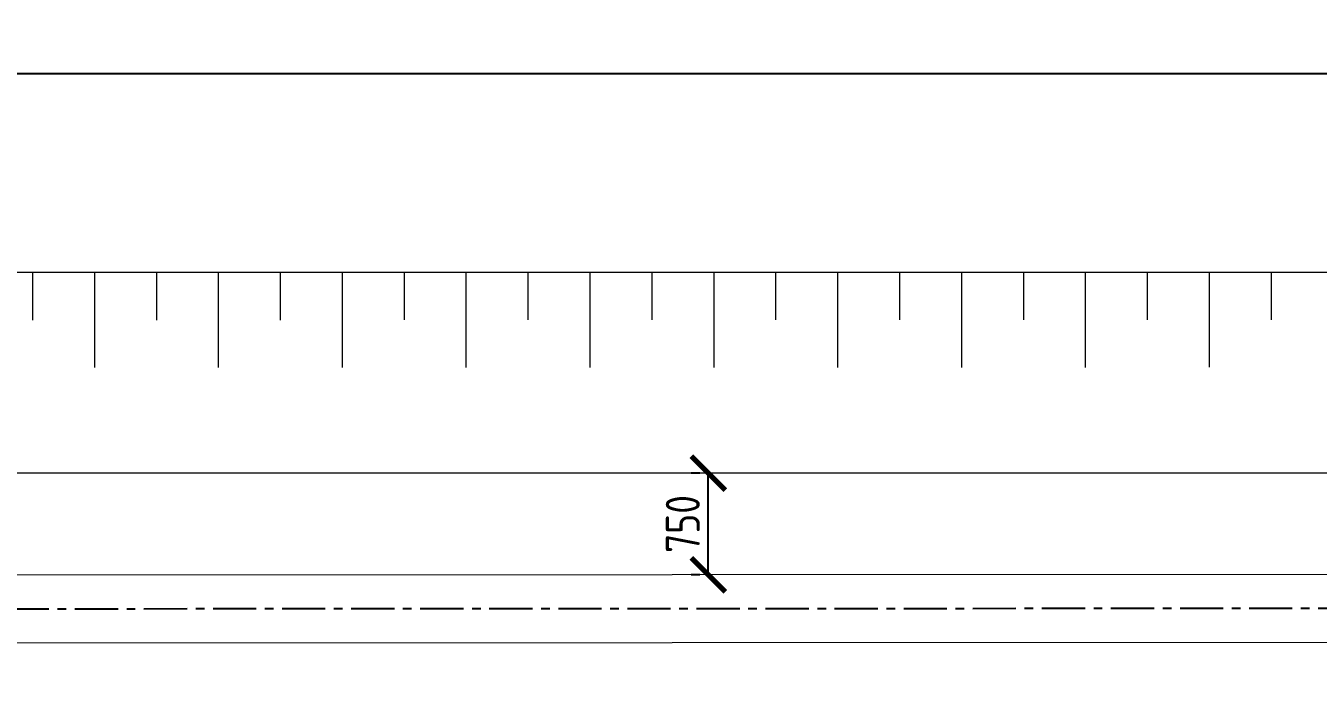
# Model space of a CAD drawing. Header units: millimetres. Extents: x 20530103 to 31271019, y 32092698 to 33532929.
# Drawn here: x 26151332 to 26160836, y 33011562 to 33016500 of the extents above; entities that cross this region are included whole.
import ezdxf
from ezdxf import colors
from ezdxf.entities.mleader import LeaderData, LeaderLine
from ezdxf.math import Vec2, Vec3

# ---------------------------------------------------------------- set-up
doc = ezdxf.new("R2010")
doc.units = ezdxf.units.MM
doc.linetypes.add('осевая', pattern=[50.8, 31.75, -6.35, 6.35, -6.35])
doc.styles.add('GOST 2.304', font='GOST.TTF')
doc.styles.get("Standard").update_dxf_attribs({"font": 'arial.ttf'})
doc.dimstyles.new('ISO-25', dxfattribs={"dimtxt": 2.5, "dimasz": 2.5, "dimexe": 1.25, "dimexo": 0.625, "dimtad": 1, "dimtxsty": 'Standard', "dimcen": 2.5, "dimadec": 0, "dimazin": 0, "dimtfac": 1, "dimtmove": 0, "dimatfit": 3, "dimfxl": 1, "dimarcsym": 0})

# ---------------------------------------------------------------- blocks, each defined once
blk = doc.blocks.new('_ArchTick')
at = {"color": 0, "linetype": 'ByBlock', "const_width": 0.15}
blk.add_lwpolyline([(-0.5, -0.5), (0.5, 0.5)], dxfattribs=at)
blk = doc.blocks.new('*D223')
at = {"color": 0, "lineweight": -2, "transparency": 16777216}
for p, q in [((26142507.4, 33014744.1), (26142507.4, 33016273.1)), ((26180474.9, 33014744.1), (26180474.9, 33016273.1)), ((26142507.4, 33016148.1), (26180474.9, 33016148.1))]:
    blk.add_line(p, q, dxfattribs=at)
at = {"color": 0, "lineweight": -2, "transparency": 16777216, "xscale": 250, "yscale": 250, "zscale": 250, "rotation": 180}
blk.add_blockref('_ArchTick', (26142507.4, 33016148.1), dxfattribs=at)
at = {"color": 0, "lineweight": -2, "transparency": 16777216, "xscale": 250, "yscale": 250, "zscale": 250}
blk.add_blockref('_ArchTick', (26180474.9, 33016148.1), dxfattribs=at)
at = {"color": 0, "transparency": 16777216, "insert": (26161491.1, 33016335.6), "char_height": 250, "attachment_point": 5, "style": 'GOST 2.304'}
blk.add_mtext('37968', dxfattribs=at)
blk = doc.blocks.new('*D230')
at = {"color": 0, "lineweight": -2, "transparency": 16777216}
for p, q in [((26156288.4, 33013209.9), (26156225.9, 33013209.9)), ((26156350.9, 33012462), (26156350.9, 33013209.9)), ((26156288.8, 33012462), (26156225.9, 33012462))]:
    blk.add_line(p, q, dxfattribs=at)
at = {"color": 0, "lineweight": -2, "transparency": 16777216, "xscale": 250, "yscale": 250, "zscale": 250}
for p, rotation in [((26156350.9, 33013209.9), 90), ((26156350.9, 33012462), 270)]:
    blk.add_blockref('_ArchTick', p, dxfattribs=dict(at, rotation=rotation))
at = {"color": 0, "transparency": 16777216, "insert": (26156163.4, 33012835.9), "char_height": 250, "attachment_point": 5, "rotation": 90, "style": 'GOST 2.304'}
blk.add_mtext('750', dxfattribs=at)
blk = doc.blocks.new('_None')

msp = doc.modelspace()

# ---------------------------------------------------------------- linework, layer by layer
at = {"lineweight": 20}
for p, q in [((26180474.8723, 33014685.576), (26145978.8642, 33014685.576)), ((26151380.5528, 33014684.6184), (26151380.5528, 33014335.2881)), ((26151836.0352, 33014684.6184), (26151836.0352, 33013985.9578)), ((26152291.5177, 33014684.9735), (26152291.5177, 33014335.6432)), ((26152747.0002, 33014684.9735), (26152747.0002, 33013986.3129)), ((26153202.4827, 33014685.3286), (26153202.4827, 33014335.9983)), ((26153657.9652, 33014685.3286), (26153657.9652, 33013986.668)), ((26154113.4477, 33014685.6837), (26154113.4477, 33014336.3534)), ((26154568.9302, 33014685.6837), (26154568.9302, 33013987.0231)), ((26155024.4127, 33014686.0388), (26155024.4127, 33014336.7085)), ((26155479.8952, 33014686.0388), (26155479.8952, 33013987.3781)), ((26155935.3777, 33014686.3939), (26155935.3777, 33014337.0636)), ((26156390.8602, 33014686.3939), (26156390.8602, 33013987.7332)), ((26156846.3426, 33014686.749), (26156846.3426, 33014337.4187)), ((26157301.8251, 33014685.6837), (26157301.8251, 33013987.0231)), ((26157757.3076, 33014686.0388), (26157757.3076, 33014336.7085)), ((26158212.7901, 33014686.0388), (26158212.7901, 33013987.3781)), ((26158668.2726, 33014686.3939), (26158668.2726, 33014337.0636)), ((26159123.7551, 33014686.3939), (26159123.7551, 33013987.7332)), ((26159579.2376, 33014686.749), (26159579.2376, 33014337.4187)), ((26160034.7201, 33014686.749), (26160034.7201, 33013988.0883)), ((26160490.2026, 33014687.1041), (26160490.2026, 33014337.7738)), ((26178219.8036, 33013209.8883), (26148052.5745, 33013209.8883)), ((26175406.0501, 33012469.4455), (26149472.1076, 33012459.3365)), ((26175406.5776, 33011969.4457), (26149472.3025, 33011959.3366))]:
    msp.add_line(p, q, dxfattribs=at)
at = {"color": 1, "linetype": 'осевая', "lineweight": 25, "ltscale": 10}
msp.add_line((26176393.8804, 33012219.8306), (26148486.163, 33012208.9522), dxfattribs=at)

# ---------------------------------------------------------------- dimensions: what is measured, and where the dimension line sits
dim = msp.add_linear_dim(base=(26180474.8723, 33016148.1424), p1=(26142507.3504, 33014681.6069), p2=(26180474.8723, 33014681.6069), dimstyle='ISO-25', override={"dimscale": 100, "dimdec": 0, "dimtxsty": 'GOST 2.304', "dimblk1": 'ArchTick', "dimblk2": 'ArchTick', "dimsah": 1})
dim.commit()
dim.dimension.update_dxf_attribs({"geometry": '*D223', "text_midpoint": (26161491.1113, 33016335.6424)})
dim = msp.add_linear_dim(base=(26156350.9444, 33013209.8883), p1=(26156351.3348, 33012461.9692), p2=(26156350.9444, 33013209.8883), angle=90, text='750', dimstyle='ISO-25', override={"dimscale": 100, "dimdec": 0, "dimtxsty": 'GOST 2.304', "dimblk1": 'ArchTick', "dimblk2": 'ArchTick', "dimsah": 1})
dim.commit()
dim.dimension.update_dxf_attribs({"geometry": '*D230', "text_midpoint": (26156163.4444, 33012835.9287)})

# ---------------------------------------------------------------- leaders
at = {"color": 7, "linetype": 'Continuous', "lineweight": 20}
ml = msp.add_multileader_mtext('Standard', dxfattribs=at)
ml.set_content('{\\C0;Опорная юбка ёмкости}', color=84, style='GOST 2.304')
ml.set_leader_properties(linetype='Continuous', lineweight=20)
ml.set_arrow_properties(name='NONE')
ml.build(insert=Vec2(0, 0))
ml.multileader.update_dxf_attribs({"text_left_attachment_type": 6, "text_right_attachment_type": 6, "dogleg_length": 3, "arrow_head_size": 30, "scale": 100})
ctx = ml.context
ctx.base_point, ctx.scale, ctx.char_height, ctx.arrow_head_size, ctx.landing_gap_size, ctx.plane_origin = Vec3(26217673.5249, 33014341.814), 100, 300, 30, 0, Vec3(26230680.9017, 33017519.0854)
ctx.left_attachment, ctx.right_attachment, ctx.text_align_type = 6, 6, 1
notes = []
notes.append((ctx, [(1, (1, 1, 0), (26217373.5249, 33014341.814), (1, 0), 300, [(0, [(26215760.3806, 33011562.0031)], 0, [])])]))
ctx.mtext.insert, ctx.mtext.width, ctx.mtext.alignment, ctx.mtext.flow_direction = Vec3(26218841.2749, 33014701.814), 2823.818146, 2, 5
for ctx, leaders in notes:
    for number, flags, end, landing, length, lines in leaders:
        leader = LeaderData()
        leader.index, (leader.has_last_leader_line, leader.has_dogleg_vector, leader.attachment_direction) = number, flags
        leader.last_leader_point, leader.dogleg_vector, leader.dogleg_length = Vec3(end), Vec3(landing), length
        for number, points, colour, breaks in lines:
            line = LeaderLine()
            line.index, line.vertices, line.color, line.breaks = number, Vec3.list(points), colors.encode_raw_color(colour), breaks
            leader.lines.append(line)
        ctx.leaders.append(leader)

doc.saveas('drawing.dxf')
